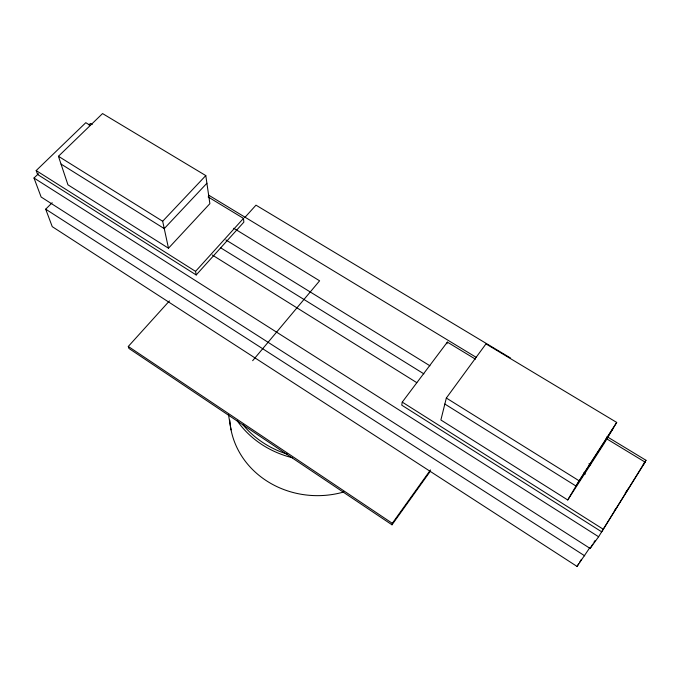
<?xml version="1.0" encoding="UTF-8"?>
<svg xmlns="http://www.w3.org/2000/svg" width="680" height="680" viewBox="0 0 680 680"><rect width="100%" height="100%" fill="white"/><g stroke="black" fill="none" stroke-linecap="round" stroke-linejoin="round"><path stroke-width="1.02" d="M475.456 359.176L447.338 342.108L402.254 402.118L401.744 405.17L601.673 531.819L645.108 462.137L606.092 438.464M169.439 300.917L128.291 346.443L128.928 348.44L392.012 524.815L392.3 523.311L430.474 469.94M446.964 343.765L447.338 342.108M446.335 398.038L440.878 419.985L567.74 499.978L604.053 443.581L616.7 422.425L485.971 343.893L446.335 398.038L579.096 480.785L567.74 499.978M52.19 202.733L45.688 209.168L52.249 226.652L577.039 566.432L578.697 563.779M579.793 562.003L581.442 559.351M577.039 566.432L589.738 547.783M38.454 173.706L34 178.016L41.132 197.021L590.121 548.437L592.815 544.093M593.895 542.351L594.975 540.617M590.121 548.437L598.612 536.758L646 460.292L606.96 436.619M579.096 480.785L616.7 422.425M613.241 428.213L575.986 486.038L444.839 404.039M644.207 462.825L646 460.292M643.135 464.916L645.108 462.137M392.012 524.815L430.262 471.308M625.235 493.077L628.609 488.35M614.363 510.799L616.769 507.458M252.645 360.706L319.608 280.806L233.742 228.276M90.329 125.443L85.799 122.689L36.176 170.578L37.621 174.505L196.206 274.966L243.856 222.156L243.474 218.382L208.131 196.936M196.206 274.966L195.551 271.379L243.474 218.382M244.638 217.719L255.986 205.165L510.519 358.02M168.487 248.225L209.873 203.66L205.793 175.584L102.553 113.569L58.446 156.29L67.941 184.816L168.487 248.225L162.665 221.246L58.446 156.29M206.907 183.234L164.254 228.607L61.038 164.067M162.665 221.246L205.793 175.584M88.91 124.882L90.389 123.454L92.208 124.55M208.411 194.998L476.229 357.365M225.853 239.912L429.938 365.798M588.88 463.837L590.682 464.958M220.838 247.911L423.887 373.864M583.619 472.94L585.42 474.062M212.279 255.008L416.78 382.644M36.176 170.578L195.551 271.379M402.254 402.118L603.449 529.371M34 178.016L598.612 536.758M45.688 209.168L584.74 555.849M128.291 346.443L392.3 523.311M228.463 414.553L231.055 429.904M343.817 491.971A87.737 79.858 0.3 0 1 229.798 420.231M292.545 457.776A94.546 84.473 0.3 0 1 237.116 420.631M287.555 454.24A94.401 84.286 0.4 0 1 242.581 424.337"/></g></svg>
